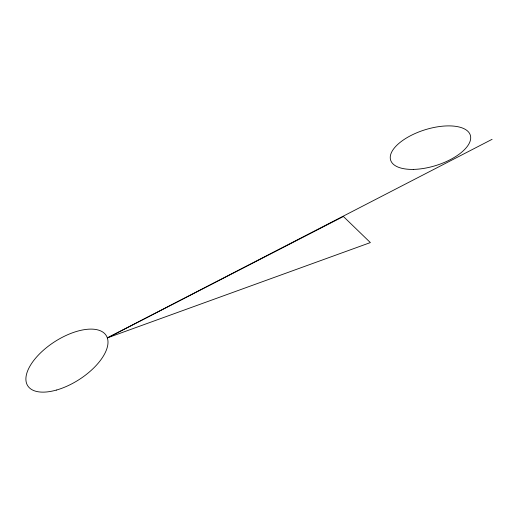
<?xml version="1.0" encoding="UTF-8"?>
<svg xmlns="http://www.w3.org/2000/svg" width="518" height="518" viewBox="0 0 518 518"><rect width="100%" height="100%" fill="white"/><g stroke="black" fill="none" stroke-linecap="round" stroke-linejoin="round"><path stroke-width="0.78" d="M107.479 337.853L343.389 216.485L370.37 242.586L107.479 337.853L492.1 139.316M413.299 169.399A41.751 18.68 -17.4 0 0 470.558 136.169A41.751 18.68 -17.4 0 0 407.556 137.348A41.751 18.68 -17.4 0 0 413.299 169.399M56.313 390.093A46.601 22.533 -32.7 0 0 106.598 336.201A46.601 22.533 -32.7 0 0 37.918 355.562A46.601 22.533 -32.7 0 0 56.313 390.093"/></g></svg>
